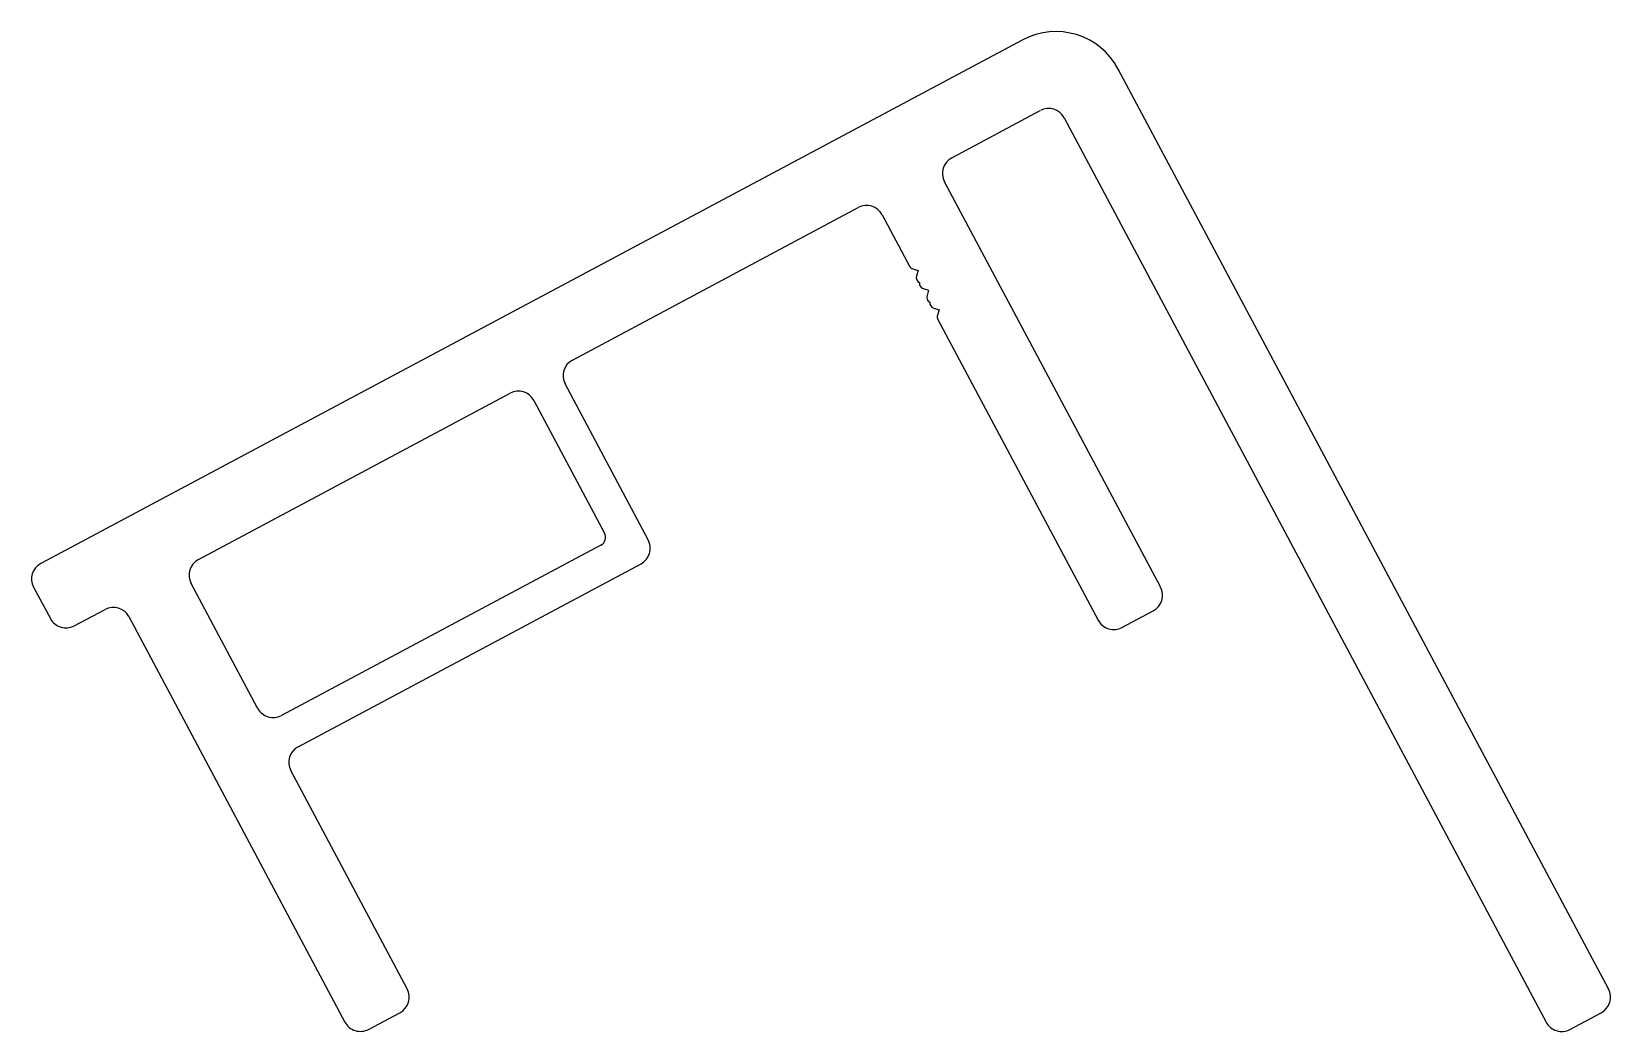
# Model space of a CAD drawing. Extents: x -37.7 to 33.3, y 9 to 53.9.
import ezdxf

# ---------------------------------------------------------------- set-up
doc = ezdxf.new("R2010")
doc.units = 0
doc.layers.get('0').update_dxf_attribs({"linetype": 'CONTINUOUS'})

msp = doc.modelspace()

# ---------------------------------------------------------------- linework, layer by layer
for p, q in [((6.84, 53.524), (-37.291, 29.999)), ((33.165, 10.89), (11.135, 52.216)), ((3.655, 48.228), (7.633, 50.349)), ((8.707, 50.022), (30.363, 9.396)), ((13.036, 28.943), (3.328, 47.154)), ((-13.402, 39.136), (-0.548, 45.988)), ((0.526, 45.661), (1.756, 43.353)), ((1.904, 43.231), (2.143, 43.159)), ((2.143, 43.159), (2.07, 42.92)), ((2.374, 42.349), (2.613, 42.276)), ((2.613, 42.276), (2.541, 42.037)), ((2.845, 41.467), (3.084, 41.394)), ((3.084, 41.394), (3.011, 41.155)), ((3.029, 40.964), (10.236, 27.446)), ((-30.213, 30.175), (-16.197, 37.646)), ((-9.99, 31.056), (-13.727, 38.067)), ((-15.128, 37.32), (-11.952, 31.362)), ((-12.115, 30.827), (-26.479, 23.17)), ((-25.732, 21.769), (-10.316, 29.987)), ((-27.548, 23.496), (-30.538, 29.106)), ((-37.617, 28.931), (-36.866, 27.523)), ((-35.798, 27.198), (-34.409, 27.938)), ((11.304, 27.12), (12.709, 27.869)), ((-33.34, 27.613), (-23.629, 9.394)), ((-20.829, 10.891), (-26.058, 20.701)), ((-22.56, 9.069), (-21.156, 9.817)), ((31.437, 9.069), (32.838, 9.816))]:
    msp.add_line(p, q)
for centre, radius, start, end in [((8.334, 50.722), 3.175, 28.06042, 118.06042), ((8.007, 49.649), 0.794, 28.06042, 118.06042), ((4.028, 47.528), 0.794, 118.06042, 208.06042), ((-0.175, 45.288), 0.794, 28.06042, 118.06042), ((1.977, 43.471), 0.25, 208.06042, 253.06042), ((2.309, 42.847), 0.25, 163.06042, 243.91899), ((2.447, 42.588), 0.25, 172.20186, 253.06042), ((2.78, 41.964), 0.25, 163.06042, 243.91899), ((2.917, 41.706), 0.25, 172.20186, 253.06042), ((3.25, 41.082), 0.25, 163.06042, 208.06042), ((-13.03, 38.439), 0.79, 118.06042, 208.06042), ((-15.826, 36.949), 0.79, 28.06042, 118.06042), ((-12.301, 31.176), 0.395, 298.06042, 28.06042), ((-10.687, 30.685), 0.79, 298.06042, 28.06042), ((-36.92, 29.302), 0.79, 118.06042, 208.06042), ((-29.841, 29.478), 0.79, 118.06042, 208.06042), ((12.335, 28.569), 0.794, 298.06042, 28.06042), ((-34.037, 27.241), 0.79, 28.06042, 118.06042), ((-36.169, 27.895), 0.79, 208.06042, 298.06042), ((10.933, 27.818), 0.79, 208.06042, 298.06042), ((-26.85, 23.867), 0.79, 208.06042, 298.06042), ((-25.36, 21.072), 0.79, 118.06042, 208.06042), ((-21.529, 10.518), 0.794, 298.06042, 28.06042), ((32.465, 10.516), 0.794, 298.06042, 28.06042), ((-22.931, 9.766), 0.79, 208.06042, 298.06042), ((31.064, 9.769), 0.794, 208.06042, 298.06042)]:
    msp.add_arc(centre, radius, start, end)

doc.saveas('drawing.dxf')
